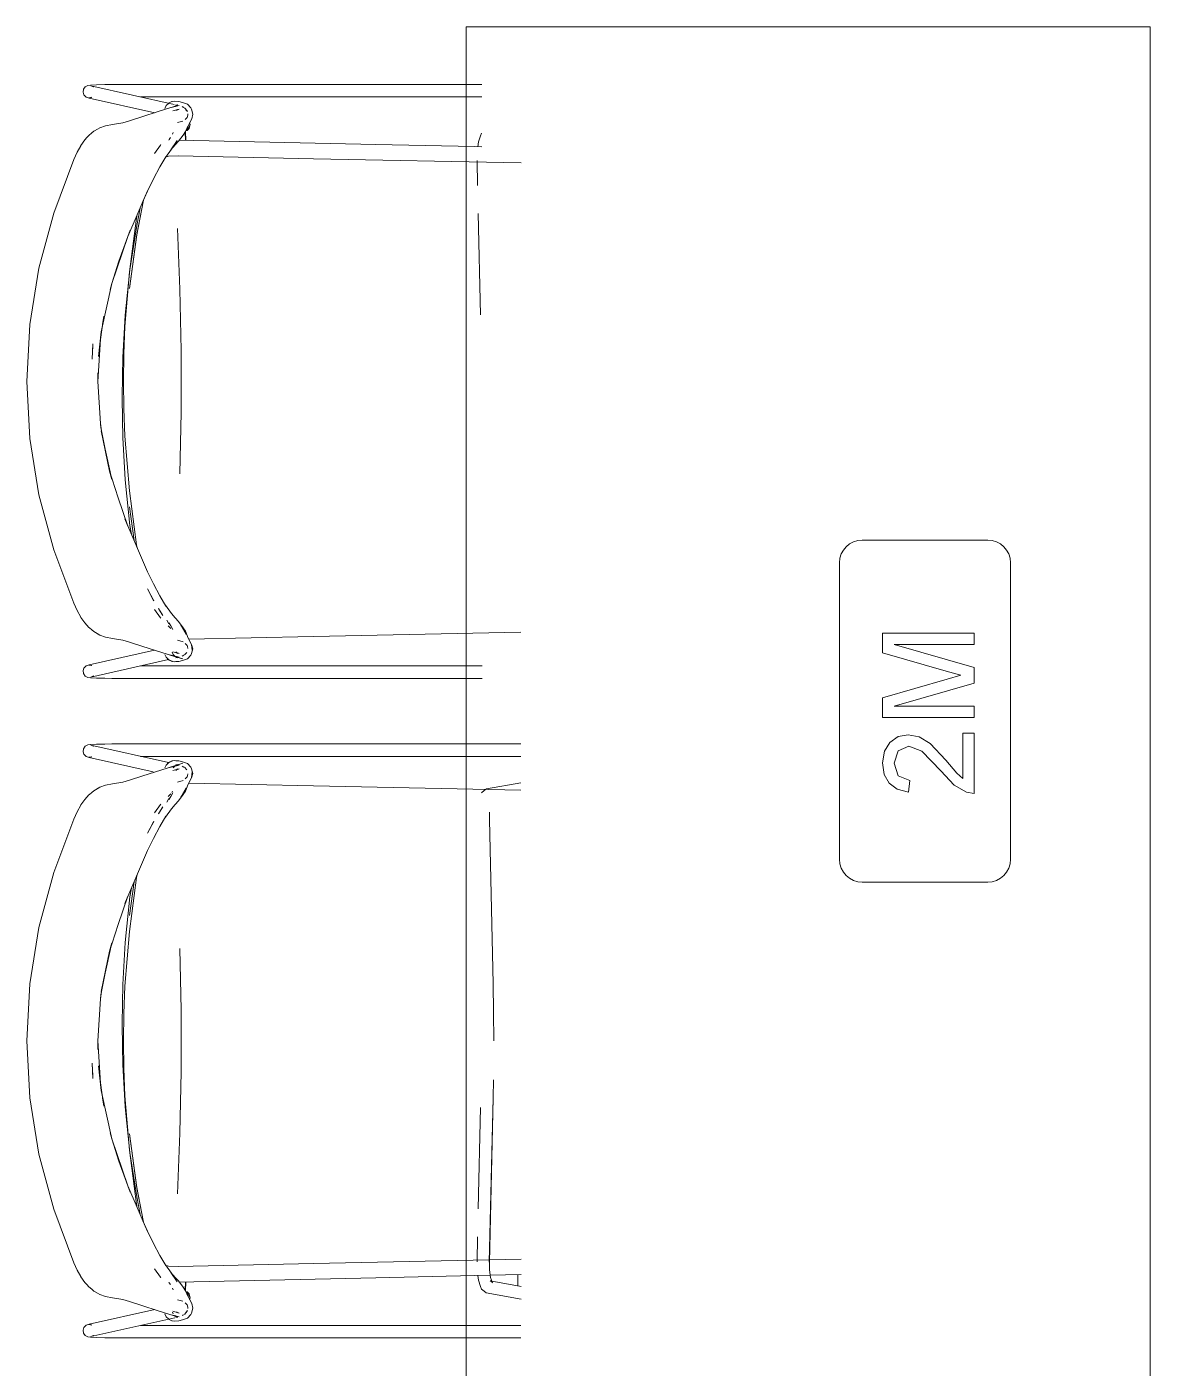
# Model space of a CAD drawing. Header units: millimetres. Extents: x 155927 to 317870, y -36033 to 97293.
# Drawn here: x 204481 to 205466, y 24031 to 25208 of the extents above; entities that cross this region are included whole.
import ezdxf

# ---------------------------------------------------------------- set-up
doc = ezdxf.new("R2010")
doc.units = ezdxf.units.MM
doc.header["$MEASUREMENT"] = 0
doc.layers.add('G-IMPT', color=8, linetype='CONTINUOUS', lineweight=9)
doc.layers.add('I-FURN', color=8, linetype='CONTINUOUS', lineweight=9)

msp = doc.modelspace()

# ---------------------------------------------------------------- linework, layer by layer
at = {"layer": 'G-IMPT'}
for p, q in [((204530.6, 25150.3), (204531, 25153)), ((204532.5, 25155.1), (204531, 25153)), ((204534.8, 25156.3), (204532.5, 25155.1)), ((204537.3, 25156.6), (204534.8, 25156.3)), ((204542.5, 25156.9), (204537.3, 25156.6)), ((204610.5, 25139.6), (204537.5, 25156)), ((204537.5, 25156), (204539.7, 25155)), ((204539.5, 25155.2), (204539.7, 25155)), ((204549.7, 25157.1), (204542.5, 25156.9)), ((204549.7, 25157.1), (204556, 25157.1)), ((204880.3, 25157.1), (204556, 25157.1)), ((204530.6, 25150.3), (204531.4, 25148.2)), ((204531.7, 25147.8), (204531.4, 25148.2)), ((204531.7, 25147.8), (204533.5, 25146)), ((204533.5, 25146), (204533.2, 25146.3)), ((204536, 25145.2), (204533.5, 25146)), ((204538.3, 25145.9), (204535.7, 25145.5)), ((204538, 25145.8), (204535.7, 25145.5)), ((204536, 25145.2), (204593.5, 25132.3)), ((204880.3, 25146.3), (204581, 25146.3)), ((204602.4, 25136.2), (204603.6, 25138.7)), ((204602.4, 25136.1), (204603.6, 25138.7)), ((204603.5, 25138.5), (204603.6, 25138.7)), ((204605.5, 25140.6), (204603.6, 25138.7)), ((204605.5, 25140.6), (204605.7, 25140.7)), ((204608.6, 25142.2), (204605.7, 25140.7)), ((204614.9, 25138.7), (204606.8, 25136.6)), ((204607.5, 25136.9), (204614.9, 25138.7)), ((204608.9, 25142.2), (204608.6, 25142.2)), ((204608.9, 25142.2), (204610.6, 25142.5)), ((204610.4, 25137.7), (204613.5, 25139.3)), ((204614.7, 25142.3), (204610.6, 25142.5)), ((204611.5, 25137.9), (204613.5, 25139.3)), ((204613.9, 25138.9), (204612, 25139.3)), ((204614.7, 25142.3), (204617.9, 25141.3)), ((204622.1, 25139.9), (204617.9, 25141.3)), ((204622.1, 25139.9), (204625.2, 25136.7)), ((204583.2, 25129.2), (204571.3, 25125.3)), ((204595.7, 25133.1), (204583.2, 25129.2)), ((204607.5, 25136.9), (204595.7, 25133.1)), ((204603.5, 25138.5), (204602.4, 25136.1)), ((204602.4, 25136.2), (204602.4, 25136.1)), ((204612.6, 25138.5), (204606.8, 25136.6)), ((204614.9, 25135.5), (204609.4, 25133.9)), ((204610.4, 25137.7), (204612.6, 25138.5)), ((204612.5, 25134.2), (204613.6, 25135.2)), ((204612.5, 25134.2), (204613.1, 25134.9)), ((204614.9, 25135.5), (204612.8, 25134.5)), ((204613.6, 25135.2), (204612.8, 25134.5)), ((204617.5, 25137.7), (204619.1, 25136.9)), ((204617.9, 25137.3), (204619.1, 25136.9)), ((204621.9, 25133.9), (204619.7, 25136.6)), ((204621.8, 25128.3), (204620.2, 25126.5)), ((204620.9, 25135), (204622.1, 25133.3)), ((204620.9, 25135), (204621.3, 25134.4)), ((204622.1, 25133.3), (204621.3, 25134.4)), ((204626, 25127.1), (204621.6, 25118.6)), ((204621.8, 25128.3), (204622.1, 25128.9)), ((204622.1, 25128.9), (204622.5, 25130.8)), ((204622.6, 25131.4), (204622.5, 25130.8)), ((204625.2, 25136.7), (204625.7, 25135.4)), ((204625.7, 25135.4), (204626.9, 25131.1)), ((204626, 25127.1), (204626.9, 25131.1)), ((204540.2, 25116.1), (204538.2, 25114.6)), ((204540.2, 25116.1), (204540.6, 25116.4)), ((204540.6, 25116.4), (204543.2, 25117.9)), ((204545.4, 25119.1), (204543.2, 25117.9)), ((204545.4, 25119.1), (204550.4, 25120.9)), ((204556.4, 25122), (204550.4, 25120.9)), ((204556.4, 25122), (204565.6, 25123.6)), ((204565.6, 25123.6), (204571.3, 25125.3)), ((204618.2, 25125), (204613.5, 25123.7)), ((204620.4, 25115.8), (204618.5, 25112.7)), ((204620.2, 25115.4), (204620.5, 25108.1)), ((204620.2, 25115.4), (204620.6, 25108.1)), ((204620.4, 25115.8), (204622.6, 25120.6)), ((204620.9, 25108.1), (204620.6, 25116.2)), ((204622.6, 25120.6), (204621.6, 25118.6)), ((204528.8, 25103.6), (204528.6, 25103.3)), ((204528.8, 25103.6), (204532.2, 25108.5)), ((204532.2, 25108.5), (204533.9, 25110.5)), ((204535.8, 25112.4), (204533.9, 25110.5)), ((204538.2, 25114.6), (204535.8, 25112.4)), ((204598.5, 25103.9), (204593.3, 25096.6)), ((204598.9, 25104.4), (204598.5, 25103.9)), ((204605.9, 25108.3), (204606.3, 25108.9)), ((204607.3, 25110.5), (204606.3, 25108.9)), ((204613.3, 25108.1), (204607.7, 25099.9)), ((204611.3, 25104.1), (204607.7, 25099.9)), ((204613.3, 25108.1), (204608.2, 25100.3)), ((204609, 25113.7), (204609.6, 25115.1)), ((204611.3, 25104.1), (204614.2, 25107.3)), ((204618.5, 25112.7), (204614.2, 25107.3)), ((204614.5, 25108.3), (204787.5, 25104.5)), ((204874, 25102.6), (204787.5, 25104.5)), ((204876.9, 25102.5), (204877.4, 25106.7)), ((204877.4, 25106.7), (204879.3, 25112.2)), ((204879.3, 25112.2), (204880.2, 25114.4)), ((204522.6, 25091.3), (204525.5, 25097.7)), ((204525.5, 25097.7), (204528.6, 25103.3)), ((204597.9, 25084.8), (204603.3, 25093.7)), ((204602.7, 25093.5), (204605.6, 25094.2)), ((204608.2, 25100.3), (204602.8, 25093)), ((204602.8, 25093), (204603.3, 25093.7)), ((204605.6, 25094.2), (204614, 25094.6)), ((204614, 25094.6), (204732.8, 25091.9)), ((204914.9, 25088.3), (204732.8, 25091.9)), ((204880.3, 25102.5), (204874, 25102.6)), ((204505, 25044.4), (204522.6, 25091.3)), ((204592.5, 25074.3), (204597.9, 25084.8)), ((204876.2, 25090.6), (204876.7, 25068.5)), ((204592.5, 25074.3), (204587.2, 25063.7)), ((204569.9, 25023.8), (204587.1, 25063.8)), ((204583.1, 25054.4), (204587.1, 25063.8)), ((204583.1, 25054.4), (204587.2, 25063.7)), ((204577.7, 25033.6), (204580.7, 25048.7)), ((204577.9, 25025.4), (204583.6, 25055.7)), ((204583.6, 25055.7), (204577.9, 25025.5)), ((204492, 24996), (204505, 25044.4)), ((204571.3, 24992.7), (204577.6, 25040)), ((204577.7, 25033.6), (204571.8, 24994.5)), ((204577.6, 25040), (204578.2, 25043.1)), ((204877.2, 25044.1), (204879.3, 24955.2)), ((204569.9, 25023.8), (204555.8, 24982.6)), ((204569.9, 25023.8), (204561.9, 25002.3)), ((204570, 25023.8), (204561.9, 25002.3)), ((204572.1, 25029.5), (204569.9, 25023.8)), ((204572.1, 25029.5), (204570, 25023.8)), ((204571.4, 24978.3), (204577.9, 25025.5)), ((204577.9, 25025.4), (204571.4, 24978.3)), ((204613.5, 25030.9), (204615.6, 24977.7)), ((204555.8, 24982.6), (204561.9, 25002.3)), ((204561.9, 25002.3), (204556, 24982.6)), ((204492, 24996), (204483.9, 24946.6)), ((204567.4, 24944.8), (204571.3, 24992.7)), ((204571.8, 24994.5), (204567.7, 24954.7)), ((204546.5, 24940.1), (204555.8, 24982.6)), ((204555.8, 24982.6), (204554.4, 24977.4)), ((204554.4, 24977.4), (204556, 24982.6)), ((204616.6, 24923.7), (204615.6, 24977.7)), ((204549, 24953.9), (204546.9, 24939.8)), ((204549, 24953.9), (204547.7, 24946.7)), ((204567.7, 24954.7), (204565.6, 24917.6)), ((204481.3, 24896.7), (204483.9, 24946.6)), ((204546.5, 24940.1), (204544.2, 24918.5)), ((204546.5, 24940.1), (204545.3, 24928.8)), ((204546.9, 24939.8), (204545.3, 24928.8)), ((204567.4, 24944.8), (204566.5, 24920.8)), ((204539.3, 24929.8), (204538.6, 24916.2)), ((204538.8, 24920.2), (204539.3, 24929.8)), ((204543.5, 24896.7), (204545.8, 24933.7)), ((204544.2, 24918.5), (204545.3, 24928.8)), ((204545.8, 24933.7), (204545.3, 24928.8)), ((204565.6, 24917.6), (204565.3, 24901.3)), ((204566.5, 24920.8), (204566.1, 24896.7)), ((204616.6, 24923.7), (204616.6, 24869.7)), ((204543.5, 24896.7), (204543.7, 24904.2)), ((204543.6, 24896.7), (204543.7, 24904.2)), ((204481.3, 24896.7), (204483.9, 24846.8)), ((204546, 24859.8), (204543.6, 24896.7)), ((204565.3, 24901.3), (204564.9, 24882.5)), ((204566.1, 24896.7), (204566.5, 24872.6)), ((204565.3, 24863.6), (204564.9, 24882.5)), ((204567.4, 24848.6), (204566.5, 24872.6)), ((204615.6, 24815.8), (204616.6, 24869.7)), ((204545.8, 24859.8), (204546.9, 24853.4)), ((204545.8, 24859.8), (204546.2, 24856.3)), ((204546, 24859.8), (204546.3, 24855.6)), ((204565.3, 24863.6), (204565.6, 24847.4)), ((204492, 24797.4), (204483.9, 24846.8)), ((204555.8, 24810.8), (204546.5, 24853.3)), ((204553.9, 24817.9), (204546.5, 24853.3)), ((204546.9, 24853.4), (204553.9, 24817.9)), ((204567.7, 24810.3), (204565.6, 24847.4)), ((204571.3, 24800.8), (204567.4, 24848.6)), ((204555.8, 24810.8), (204553.9, 24817.9)), ((204553.9, 24817.9), (204556.2, 24810.9)), ((204561.4, 24794.7), (204556.2, 24810.9)), ((204567.7, 24810.3), (204571.8, 24770.5)), ((204571.3, 24800.8), (204577.6, 24753.5)), ((204505, 24749), (204492, 24797.4)), ((204561.4, 24794.7), (204569.9, 24769.7)), ((204575.5, 24757.1), (204571.4, 24786.7)), ((204575.5, 24757.1), (204571.4, 24786.7)), ((204569.9, 24769.7), (204567.3, 24776.1)), ((204587.2, 24729.7), (204567.3, 24776.1)), ((204573, 24762.9), (204571.8, 24770.5)), ((204577.6, 24753.5), (204578.1, 24750.9)), ((204505, 24749), (204522.5, 24702.2)), ((204587.2, 24729.7), (204592.5, 24719.1)), ((204592.5, 24719.1), (204597.9, 24708.7)), ((204592.7, 24704.3), (204587.2, 24714.7)), ((204587.2, 24714.7), (204592.2, 24705.2)), ((204592.7, 24704.3), (204592.2, 24705.2)), ((204603.3, 24699.7), (204597.9, 24708.7)), ((204522.5, 24702.2), (204525.5, 24695.8)), ((204528.6, 24690.1), (204525.5, 24695.8)), ((204593.3, 24696.8), (204598.5, 24689.5)), ((204600.7, 24691.5), (204596.8, 24697.5)), ((204596.8, 24697.5), (204598, 24695.5)), ((204600.7, 24691.5), (204598, 24695.5)), ((204608.2, 24693.1), (204602.8, 24700.4)), ((204603.3, 24699.7), (204602.8, 24700.4)), ((204608.2, 24693.1), (204611.3, 24689.4)), ((204528.6, 24690.1), (204528.8, 24689.8)), ((204532.2, 24685), (204528.8, 24689.8)), ((204532.2, 24685), (204533.9, 24682.9)), ((204535.8, 24681), (204533.9, 24682.9)), ((204535.8, 24681), (204536.3, 24680.6)), ((204538.2, 24678.8), (204536.3, 24680.6)), ((204598.9, 24689), (204598.5, 24689.5)), ((204604.3, 24686.7), (204604, 24687.3)), ((204606, 24684.2), (204604, 24687.3)), ((204604.3, 24686.7), (204606, 24684.2)), ((204607.5, 24680), (204605.4, 24682.5)), ((204607.6, 24682.4), (204605.9, 24685.1)), ((204606.3, 24684.6), (204605.9, 24685.1)), ((204607.6, 24682.4), (204606.3, 24684.6)), ((204607.6, 24682.4), (204607.3, 24683)), ((204609.3, 24679.2), (204607.3, 24683)), ((204607.6, 24682.4), (204609.3, 24679.2)), ((204614.2, 24686.2), (204611.3, 24689.4)), ((204618.5, 24680.7), (204614.2, 24686.2)), ((204618.7, 24679.5), (204616.4, 24683.1)), ((204616.4, 24683.1), (204621.2, 24674.8)), ((204620.4, 24677.6), (204618.5, 24680.7)), ((204540.2, 24677.3), (204538.2, 24678.8)), ((204544.4, 24674.9), (204540.2, 24677.3)), ((204540.2, 24677.3), (204540.6, 24677.1)), ((204540.2, 24677.3), (204545.4, 24674.3)), ((204540.6, 24677.1), (204543.2, 24675.5)), ((204543.2, 24675.5), (204545.4, 24674.3)), ((204544.4, 24674.9), (204545.4, 24674.3)), ((204550.4, 24672.5), (204545.4, 24674.3)), ((204556.4, 24671.4), (204550.4, 24672.5)), ((204565.6, 24669.8), (204556.4, 24671.4)), ((204565.6, 24669.8), (204571.3, 24668.1)), ((204571.3, 24668.1), (204583.2, 24664.3)), ((204618.3, 24668.4), (204613.5, 24669.7)), ((204618.7, 24679.5), (204621.2, 24674.8)), ((204620.4, 24677.6), (204622.9, 24671.5)), ((204625.9, 24665.5), (204622.9, 24671.5)), ((204623.4, 24670.6), (204732.8, 24673)), ((204732.8, 24673), (204914.6, 24676.7)), ((204593.3, 24661.1), (204536, 24648.2)), ((204583.2, 24664.3), (204604.4, 24657.5)), ((204602.4, 24657.2), (204602.4, 24657.3)), ((204602.4, 24657.2), (204603.5, 24655)), ((204612.6, 24654.9), (204604.4, 24657.5)), ((204614.9, 24654.8), (204606.8, 24656.9)), ((204606.8, 24656.9), (204608.1, 24656.5)), ((204614.9, 24654.8), (204608.1, 24656.5)), ((204608.8, 24659.2), (204609.8, 24657.3)), ((204614.8, 24658), (204609.4, 24659.5)), ((204611.5, 24655.5), (204609.8, 24657.3)), ((204613.6, 24658.2), (204612.1, 24659.6)), ((204612.1, 24659.6), (204613, 24658.6)), ((204613.6, 24658.2), (204612.4, 24659.2)), ((204614.8, 24658), (204612.4, 24659.2)), ((204619.1, 24656.6), (204617.5, 24655.8)), ((204617.9, 24656.1), (204619.1, 24656.6)), ((204621.7, 24659.1), (204619.7, 24656.8)), ((204621.8, 24665.2), (204620.3, 24666.8)), ((204621.8, 24665.2), (204622.3, 24664.2)), ((204625.2, 24656.7), (204622.1, 24653.5)), ((204622.5, 24662.6), (204622.3, 24664.2)), ((204625.7, 24658.1), (204625.2, 24656.7)), ((204626.9, 24662.3), (204625.6, 24666)), ((204626.4, 24660.9), (204625.6, 24666)), ((204626.9, 24662.3), (204625.7, 24658.1)), ((204626.4, 24660.9), (204625.9, 24665.5)), ((204531.4, 24645.3), (204530.6, 24643.1)), ((204531.4, 24645.3), (204533.2, 24647.1)), ((204533.5, 24647.4), (204533.2, 24647.1)), ((204536, 24648.2), (204533.5, 24647.4)), ((204538.3, 24647.5), (204535.7, 24648)), ((204538, 24647.7), (204535.7, 24648)), ((204537.6, 24637.4), (204605.7, 24652.8)), ((204581, 24647.2), (204880.6, 24647.2)), ((204603.5, 24655), (204603.6, 24654.8)), ((204605.7, 24652.7), (204603.6, 24654.8)), ((204603.9, 24654.5), (204605.5, 24652.9)), ((204603.9, 24654.5), (204605.7, 24652.7)), ((204608.9, 24651.2), (204605.5, 24652.9)), ((204605.5, 24652.9), (204608.6, 24651.3)), ((204605.5, 24652.9), (204605.7, 24652.7)), ((204608.9, 24651.2), (204605.7, 24652.7)), ((204608.9, 24651.2), (204608.6, 24651.3)), ((204608.9, 24651.2), (204610.6, 24650.9)), ((204613.5, 24654.2), (204610.4, 24655.7)), ((204618.2, 24653.3), (204610.4, 24655.7)), ((204611.9, 24651), (204610.6, 24650.9)), ((204613.5, 24654.2), (204611.5, 24655.5)), ((204614.7, 24651.1), (204611.9, 24651)), ((204612, 24654.2), (204613.9, 24654.6)), ((204618.2, 24653.3), (204612.6, 24654.9)), ((204617.9, 24652.1), (204614.7, 24651.1)), ((204617.9, 24652.1), (204622.1, 24653.5)), ((204531, 24640.5), (204530.6, 24643.1)), ((204532.5, 24638.3), (204531, 24640.5)), ((204534.8, 24637.1), (204532.5, 24638.3)), ((204534.8, 24637.1), (204537.3, 24636.8)), ((204537.3, 24636.8), (204542.5, 24636.5)), ((204537.6, 24637.4), (204539.7, 24638.4)), ((204539.7, 24638.4), (204539.5, 24638.2)), ((204542.5, 24636.5), (204549.7, 24636.4)), ((204556, 24636.3), (204549.7, 24636.4)), ((204880.6, 24636.3), (204556, 24636.3)), ((204531, 24574.6), (204530.6, 24572)), ((204532.5, 24576.8), (204531, 24574.6)), ((204534.8, 24578), (204532.5, 24576.8)), ((204534.8, 24578), (204537.3, 24578.3)), ((204537.3, 24578.3), (204542.5, 24578.6)), ((204537.6, 24577.7), (204605.7, 24562.4)), ((204537.6, 24577.7), (204539.7, 24576.7)), ((204539.7, 24576.7), (204539.5, 24576.9)), ((204542.5, 24578.6), (204549.7, 24578.7)), ((204556, 24578.8), (204549.7, 24578.7)), ((204914.6, 24578.8), (204556, 24578.8)), ((204531.4, 24569.8), (204530.6, 24572)), ((204531.4, 24569.8), (204533.2, 24568)), ((204533.5, 24567.7), (204533.2, 24568)), ((204536, 24566.9), (204533.5, 24567.7)), ((204538.3, 24567.6), (204535.7, 24567.1)), ((204538, 24567.5), (204535.7, 24567.1)), ((204592.2, 24554.2), (204536, 24566.9)), ((204581, 24567.9), (204914.6, 24567.9)), ((204605.7, 24562.4), (204603.6, 24560.3)), ((204603.9, 24560.6), (204605.7, 24562.4)), ((204603.9, 24560.6), (204605.5, 24562.2)), ((204608.9, 24563.9), (204605.5, 24562.2)), ((204605.5, 24562.2), (204608.6, 24563.8)), ((204605.5, 24562.2), (204605.7, 24562.4)), ((204608.9, 24563.9), (204605.7, 24562.4)), ((204608.9, 24563.9), (204608.6, 24563.8)), ((204608.9, 24563.9), (204610.6, 24564.2)), ((204611.9, 24564.1), (204610.6, 24564.2)), ((204614.7, 24564), (204611.9, 24564.1)), ((204617.9, 24563), (204614.7, 24564)), ((204617.9, 24563), (204622.1, 24561.6)), ((204571.3, 24547), (204583.2, 24550.8)), ((204583.2, 24550.8), (204604.4, 24557.6)), ((204602.4, 24557.9), (204603.5, 24560.1)), ((204602.4, 24557.9), (204602.4, 24557.8)), ((204603.5, 24560.1), (204603.6, 24560.3)), ((204612.6, 24560.2), (204604.4, 24557.6)), ((204614.9, 24560.3), (204606.8, 24558.2)), ((204606.8, 24558.2), (204608.1, 24558.6)), ((204614.9, 24560.3), (204608.1, 24558.6)), ((204614.8, 24557.1), (204609.4, 24555.6)), ((204611.5, 24559.6), (204609.8, 24557.8)), ((204618.2, 24561.8), (204610.4, 24559.4)), ((204613.5, 24560.9), (204610.4, 24559.4)), ((204613.5, 24560.9), (204611.5, 24559.6)), ((204612, 24560.9), (204613.9, 24560.5)), ((204613.6, 24556.9), (204612.1, 24555.5)), ((204612.1, 24555.5), (204613, 24556.5)), ((204614.8, 24557.1), (204612.4, 24555.9)), ((204613.6, 24556.9), (204612.4, 24555.9)), ((204618.2, 24561.8), (204612.6, 24560.2)), ((204619.1, 24558.5), (204617.5, 24559.3)), ((204617.9, 24559), (204619.1, 24558.5)), ((204621.7, 24556), (204619.7, 24558.3)), ((204621.8, 24550), (204622.3, 24550.9)), ((204625.2, 24558.4), (204622.1, 24561.6)), ((204622.5, 24552.5), (204622.3, 24550.9)), ((204625.7, 24557), (204625.2, 24558.4)), ((204626.4, 24554.2), (204625.6, 24549.1)), ((204626.9, 24552.8), (204625.6, 24549.1)), ((204626.9, 24552.8), (204625.7, 24557)), ((204626.4, 24554.2), (204625.9, 24549.6)), ((204540.2, 24537.8), (204545.4, 24540.8)), ((204544.4, 24540.2), (204540.2, 24537.8)), ((204540.6, 24538), (204543.2, 24539.6)), ((204543.2, 24539.6), (204545.4, 24540.8)), ((204544.4, 24540.2), (204545.4, 24540.8)), ((204550.4, 24542.6), (204545.4, 24540.8)), ((204556.4, 24543.7), (204550.4, 24542.6)), ((204565.6, 24545.3), (204556.4, 24543.7)), ((204565.6, 24545.3), (204571.3, 24547)), ((204618.3, 24546.7), (204613.5, 24545.4)), ((204616.4, 24532), (204621.2, 24540.3)), ((204618.7, 24535.6), (204621.2, 24540.3)), ((204621.8, 24550), (204620.3, 24548.3)), ((204620.4, 24537.5), (204622.9, 24543.6)), ((204625.9, 24549.6), (204622.9, 24543.6)), ((204623.4, 24544.5), (204732.8, 24542.1)), ((204732.8, 24542.1), (204914.6, 24538.4)), ((204882.3, 24538), (204884.4, 24539.4)), ((204914.6, 24544.7), (204884.4, 24539.4)), ((204532.2, 24530.1), (204528.8, 24525.3)), ((204532.2, 24530.1), (204533.9, 24532.2)), ((204535.8, 24534.1), (204533.9, 24532.2)), ((204535.8, 24534.1), (204536.3, 24534.5)), ((204538.2, 24536.3), (204536.3, 24534.5)), ((204540.2, 24537.8), (204538.2, 24536.3)), ((204540.2, 24537.8), (204540.6, 24538)), ((204606, 24530.9), (204604, 24527.8)), ((204604.3, 24528.4), (204604, 24527.8)), ((204604.3, 24528.4), (204606, 24530.9)), ((204607.5, 24535.1), (204605.4, 24532.6)), ((204607.6, 24532.7), (204605.9, 24530)), ((204606.3, 24530.5), (204605.9, 24530)), ((204607.6, 24532.7), (204606.3, 24530.5)), ((204609.3, 24535.9), (204607.3, 24532.1)), ((204607.6, 24532.7), (204607.3, 24532.1)), ((204607.6, 24532.7), (204609.3, 24535.9)), ((204608.4, 24536.3), (204609.1, 24537.5)), ((204614.2, 24528.9), (204611.3, 24525.7)), ((204618.5, 24534.4), (204614.2, 24528.9)), ((204618.7, 24535.6), (204616.4, 24532)), ((204620.4, 24537.5), (204618.5, 24534.4)), ((204880.2, 24536), (204882.3, 24538)), ((204522.5, 24512.9), (204525.5, 24519.3)), ((204528.6, 24525), (204525.5, 24519.3)), ((204528.6, 24525), (204528.8, 24525.3)), ((204593.3, 24518.3), (204598.5, 24525.6)), ((204600.7, 24523.6), (204596.8, 24517.6)), ((204596.8, 24517.6), (204598, 24519.6)), ((204603.3, 24515.4), (204597.9, 24506.4)), ((204600.7, 24523.6), (204598, 24519.6)), ((204598.9, 24526.1), (204598.5, 24525.6)), ((204608.2, 24522), (204602.8, 24514.7)), ((204603.3, 24515.4), (204602.8, 24514.7)), ((204608.2, 24522), (204611.3, 24525.7)), ((204887.1, 24512.6), (204887.2, 24519)), ((204505, 24466.1), (204522.5, 24512.9)), ((204592.7, 24510.8), (204587.2, 24500.4)), ((204587.2, 24500.4), (204592.2, 24509.9)), ((204592.7, 24510.8), (204592.2, 24509.9)), ((204592.5, 24496), (204597.9, 24506.4)), ((204887.1, 24512.6), (204890.3, 24368.4)), ((204587.2, 24485.4), (204592.5, 24496)), ((204587.2, 24485.4), (204567.3, 24439)), ((204505, 24466.1), (204492, 24417.7)), ((204571.3, 24414.3), (204577.6, 24461.6)), ((204575.5, 24458), (204571.4, 24428.4)), ((204575.5, 24458), (204571.4, 24428.4)), ((204577.6, 24461.6), (204578.1, 24464.2)), ((204561.4, 24420.4), (204569.9, 24445.4)), ((204569.9, 24445.4), (204567.3, 24439)), ((204573, 24452.2), (204571.8, 24444.6)), ((204567.7, 24404.8), (204571.8, 24444.6)), ((204492, 24417.7), (204483.9, 24368.3)), ((204561.4, 24420.4), (204556.2, 24404.2)), ((204571.3, 24414.3), (204567.4, 24366.5)), ((204555.8, 24404.3), (204546.5, 24361.8)), ((204555.8, 24404.3), (204553.9, 24397.2)), ((204553.9, 24397.2), (204556.2, 24404.2)), ((204567.7, 24404.8), (204565.6, 24367.7)), ((204615.6, 24399.3), (204616.6, 24345.4)), ((204553.9, 24397.2), (204546.5, 24361.8)), ((204546.9, 24361.7), (204553.9, 24397.2)), ((204481.3, 24318.4), (204483.9, 24368.3)), ((204565.3, 24351.5), (204565.6, 24367.7)), ((204567.4, 24366.5), (204566.5, 24342.5)), ((204890.3, 24368.4), (204890.7, 24343.5)), ((204546, 24355.3), (204543.6, 24318.4)), ((204545.8, 24355.3), (204546.9, 24361.7)), ((204545.8, 24355.3), (204546.2, 24358.8)), ((204546, 24355.3), (204546.4, 24360.7)), ((204565.3, 24351.5), (204564.9, 24332.6)), ((204566.1, 24318.4), (204566.5, 24342.5)), ((204616.6, 24291.4), (204616.6, 24345.4)), ((204890.7, 24343.5), (204890.9, 24318.4)), ((204565.3, 24313.8), (204564.9, 24332.6)), ((204481.3, 24318.4), (204483.9, 24268.5)), ((204543.5, 24318.4), (204545.8, 24281.4)), ((204543.5, 24318.4), (204543.7, 24310.9)), ((204543.6, 24318.4), (204543.7, 24310.9)), ((204566.5, 24294.3), (204566.1, 24318.4)), ((204565.6, 24297.5), (204565.3, 24313.8)), ((204539.3, 24285.3), (204538.6, 24298.9)), ((204538.8, 24295.5), (204539.3, 24285.3)), ((204546.5, 24275), (204544.2, 24296.6)), ((204544.2, 24296.6), (204545.3, 24286.3)), ((204567.7, 24260.4), (204565.6, 24297.5)), ((204567.4, 24270.3), (204566.5, 24294.3)), ((204545.8, 24281.4), (204545.3, 24286.3)), ((204546.5, 24275), (204545.3, 24286.3)), ((204546.9, 24275.3), (204545.3, 24286.3)), ((204616.6, 24291.4), (204615.6, 24237.4)), ((204890.4, 24268.4), (204890.6, 24284.2)), ((204492, 24219.1), (204483.9, 24268.5)), ((204546.5, 24275), (204555.8, 24232.5)), ((204549, 24261.2), (204546.9, 24275.3)), ((204549, 24261.2), (204547.7, 24268.4)), ((204567.4, 24270.3), (204571.3, 24222.4)), ((204886.9, 24124.4), (204890.3, 24268.3)), ((204887.1, 24124.1), (204890.3, 24268.3)), ((204571.8, 24220.6), (204567.7, 24260.4)), ((204877.2, 24171), (204879.3, 24259.9)), ((204555.8, 24232.5), (204554.4, 24237.7)), ((204554.4, 24237.7), (204556, 24232.5)), ((204577.9, 24189.7), (204571.4, 24236.8)), ((204571.4, 24236.8), (204577.9, 24189.6)), ((204613.5, 24184.2), (204615.6, 24237.4)), ((204569.9, 24191.3), (204555.8, 24232.5)), ((204555.8, 24232.5), (204561.9, 24212.8)), ((204561.9, 24212.8), (204556, 24232.5)), ((204571.3, 24222.4), (204577.6, 24175.1)), ((204492, 24219.1), (204505, 24170.7)), ((204569.9, 24191.3), (204561.9, 24212.8)), ((204570, 24191.3), (204561.9, 24212.8)), ((204577.7, 24181.5), (204571.8, 24220.6)), ((204572.1, 24185.6), (204569.9, 24191.3)), ((204569.9, 24191.3), (204587.1, 24151.3)), ((204572.1, 24185.6), (204570, 24191.3)), ((204577.9, 24189.7), (204583.6, 24159.4)), ((204583.6, 24159.4), (204577.9, 24189.6)), ((204577.6, 24175.1), (204578.2, 24172)), ((204577.7, 24181.5), (204580.7, 24166.4)), ((204505, 24170.7), (204522.6, 24123.8)), ((204583.1, 24160.7), (204587.1, 24151.3)), ((204583.1, 24160.7), (204587.2, 24151.4)), ((204592.5, 24140.8), (204587.2, 24151.4)), ((204592.5, 24140.8), (204597.9, 24130.3)), ((204876.2, 24124.5), (204876.7, 24146.6)), ((204597.9, 24130.3), (204603.3, 24121.4)), ((204522.6, 24123.8), (204525.5, 24117.4)), ((204525.5, 24117.4), (204528.6, 24111.8)), ((204598.5, 24111.2), (204593.3, 24118.5)), ((204602.7, 24121.6), (204605.6, 24120.9)), ((204608.2, 24114.8), (204602.8, 24122.1)), ((204602.8, 24122.1), (204603.3, 24121.4)), ((204605.6, 24120.9), (204614, 24120.5)), ((204613.3, 24107), (204607.7, 24115.2)), ((204611.3, 24111), (204607.7, 24115.2)), ((204614, 24120.5), (204732.8, 24123.2)), ((204914.9, 24126.8), (204732.8, 24123.2)), ((204887.1, 24124.1), (204887.2, 24117.7)), ((204887.2, 24117.7), (204888.1, 24110.8)), ((204528.8, 24111.5), (204528.6, 24111.8)), ((204528.8, 24111.5), (204532.2, 24106.6)), ((204532.2, 24106.6), (204533.9, 24104.6)), ((204535.8, 24102.7), (204533.9, 24104.6)), ((204598.9, 24110.7), (204598.5, 24111.2)), ((204605.9, 24106.8), (204606.3, 24106.2)), ((204607.3, 24104.6), (204606.3, 24106.2)), ((204613.3, 24107), (204608.2, 24114.8)), ((204611.3, 24111), (204614.2, 24107.8)), ((204618.5, 24102.4), (204614.2, 24107.8)), ((204614.5, 24106.8), (204787.5, 24110.6)), ((204620.2, 24099.7), (204620.6, 24107)), ((204620.2, 24099.7), (204620.5, 24105.9)), ((204620.9, 24107), (204620.6, 24098.9)), ((204874, 24112.5), (204787.5, 24110.6)), ((204914.9, 24113.4), (204874, 24112.5)), ((204876.9, 24112.6), (204877.4, 24108.4)), ((204877.4, 24108.4), (204879.3, 24102.9)), ((204887.6, 24107.8), (204889.5, 24106.9)), ((204887.6, 24107.8), (204914.9, 24103)), ((204888.1, 24110.8), (204889.6, 24106.2)), ((204889.5, 24106.9), (204888.2, 24108.1)), ((204889.6, 24106.2), (204888.2, 24108.1)), ((204912, 24103.5), (204912, 24113.6)), ((204538.2, 24100.5), (204535.8, 24102.7)), ((204540.2, 24099), (204538.2, 24100.5)), ((204540.2, 24099), (204540.6, 24098.7)), ((204540.6, 24098.7), (204543.2, 24097.2)), ((204545.4, 24096), (204543.2, 24097.2)), ((204545.4, 24096), (204550.4, 24094.2)), ((204556.4, 24093.1), (204550.4, 24094.2)), ((204556.4, 24093.1), (204565.6, 24091.5)), ((204609, 24101.4), (204609.6, 24100)), ((204620.4, 24099.3), (204618.5, 24102.4)), ((204620.4, 24099.3), (204622.6, 24094.5)), ((204626, 24088), (204621.6, 24096.5)), ((204622.6, 24094.5), (204621.6, 24096.5)), ((204879.3, 24102.9), (204880.2, 24100.7)), ((204882.3, 24098.8), (204880.2, 24100.7)), ((204884.3, 24097.3), (204882.3, 24098.8)), ((204884.3, 24097.3), (204914.9, 24092)), ((204536, 24069.9), (204593.5, 24082.8)), ((204565.6, 24091.5), (204571.3, 24089.8)), ((204583.2, 24085.9), (204571.3, 24089.8)), ((204595.7, 24082), (204583.2, 24085.9)), ((204607.5, 24078.2), (204595.7, 24082)), ((204609, 24080.4), (204609.8, 24079)), ((204614.9, 24079.6), (204609.4, 24081.2)), ((204612.5, 24080.9), (204613.6, 24079.9)), ((204612.5, 24080.9), (204613.1, 24080.2)), ((204614.9, 24079.6), (204612.8, 24080.6)), ((204613.6, 24079.9), (204612.8, 24080.6)), ((204618.2, 24090.1), (204613.5, 24091.4)), ((204621.9, 24081.2), (204619.7, 24078.5)), ((204621.8, 24086.8), (204620.2, 24088.6)), ((204620.9, 24080.1), (204622.1, 24081.8)), ((204620.9, 24080.1), (204621.3, 24080.7)), ((204622.1, 24081.8), (204621.3, 24080.7)), ((204621.8, 24086.8), (204622.1, 24086.2)), ((204622.1, 24086.2), (204622.5, 24084.3)), ((204622.6, 24083.7), (204622.5, 24084.3)), ((204625.7, 24079.7), (204626.9, 24084)), ((204626, 24088), (204626.9, 24084)), ((204531.7, 24067.3), (204533.5, 24069.1)), ((204533.5, 24069.1), (204533.2, 24068.8)), ((204536, 24069.9), (204533.5, 24069.1)), ((204538.3, 24069.2), (204535.7, 24069.6)), ((204538, 24069.3), (204535.7, 24069.6)), ((204611, 24075.6), (204537.5, 24059.1)), ((204914.6, 24068.9), (204581, 24068.9)), ((204602.4, 24078.9), (204602.4, 24079)), ((204603.5, 24076.6), (204602.4, 24079)), ((204602.4, 24079), (204603.6, 24076.4)), ((204602.4, 24078.9), (204603.6, 24076.4)), ((204603.5, 24076.6), (204603.6, 24076.4)), ((204605.5, 24074.5), (204603.6, 24076.4)), ((204605.5, 24074.5), (204605.7, 24074.4)), ((204608.6, 24072.9), (204605.7, 24074.4)), ((204612.6, 24076.6), (204606.8, 24078.5)), ((204614.9, 24076.4), (204606.8, 24078.5)), ((204607.5, 24078.2), (204614.9, 24076.4)), ((204608.9, 24072.9), (204608.6, 24072.9)), ((204608.9, 24072.9), (204610.6, 24072.6)), ((204610.4, 24077.4), (204612.6, 24076.6)), ((204610.4, 24077.4), (204613.5, 24075.8)), ((204614.7, 24072.8), (204610.6, 24072.6)), ((204611.5, 24077.2), (204611, 24077.6)), ((204611.5, 24077.2), (204613.5, 24075.8)), ((204613.9, 24076.3), (204612, 24075.8)), ((204614.7, 24072.8), (204617.9, 24073.8)), ((204617.5, 24077.4), (204619.1, 24078.2)), ((204617.9, 24077.8), (204619.1, 24078.2)), ((204622.1, 24075.2), (204617.9, 24073.8)), ((204622.1, 24075.2), (204625.2, 24078.4)), ((204625.2, 24078.4), (204625.7, 24079.7)), ((204530.6, 24064.8), (204531.4, 24066.9)), ((204530.6, 24064.8), (204531, 24062.1)), ((204532.5, 24060), (204531, 24062.1)), ((204531.7, 24067.3), (204531.4, 24066.9)), ((204534.8, 24058.8), (204532.5, 24060)), ((204537.3, 24058.5), (204534.8, 24058.8)), ((204542.5, 24058.2), (204537.3, 24058.5)), ((204537.5, 24059.1), (204539.7, 24060.1)), ((204539.5, 24059.9), (204539.7, 24060.1)), ((204549.7, 24058), (204542.5, 24058.2)), ((204549.7, 24058), (204556, 24058)), ((204914.6, 24058), (204556, 24058))]:
    msp.add_line(p, q, dxfattribs=at)
at = {"layer": 'I-FURN'}
for p, q in [((205466.5, 25207.7), (204866.5, 25207.7)), ((204866.5, 25207.7), (204866.5, 24007.6)), ((205466.5, 24007.6), (205466.5, 25207.7)), ((204621.9, 25116.9), (204620.7, 25116.7)), ((204621.9, 25116.9), (204621.6, 25118.4)), ((204621.9, 25116.9), (204621.7, 25118.6)), ((204621.9, 25116.9), (204624.5, 25122)), ((204621.9, 25116.9), (204622.6, 25120.7)), ((204621.9, 25116.9), (204622.1, 25119.5)), ((204621.9, 25116.9), (204621.9, 25119)), ((204621.9, 25116.9), (204622.9, 25117.7)), ((204624.5, 25122), (204622.9, 25117.7)), ((204622.9, 25117.7), (204623.6, 25118.6)), ((204624.5, 25122), (204623.6, 25118.6)), ((204624.1, 25119.7), (204623.6, 25118.6)), ((204623.9, 25123.5), (204624.5, 25122)), ((204624.5, 25122), (204624.1, 25119.7)), ((204624.4, 25120.8), (204624.1, 25119.7)), ((204624.5, 25122), (204624.4, 25120.8)), ((205324, 24757.6), (205214, 24757.6)), ((205194, 24737.6), (205194, 24477.6)), ((205344, 24477.6), (205344, 24737.6)), ((205312.2, 24676), (205231.8, 24676)), ((205231.8, 24676), (205231.8, 24658.7)), ((205312.2, 24665.9), (205312.2, 24676)), ((205231.8, 24658.7), (205287.5, 24642.5)), ((205312.2, 24645.8), (205241.9, 24665.9)), ((205241.9, 24665.9), (205312.2, 24665.9)), ((205312.2, 24632.1), (205312.2, 24645.8)), ((205288.5, 24635.6), (205231.8, 24619.2)), ((205287.5, 24642.5), (205300.3, 24639)), ((205300.3, 24639), (205288.5, 24635.6)), ((205241.9, 24612), (205312.2, 24632.1)), ((205231.8, 24619.2), (205231.8, 24601.9)), ((205312.2, 24612), (205241.9, 24612)), ((205312.2, 24601.9), (205312.2, 24612)), ((205231.8, 24601.9), (205312.2, 24601.9)), ((205254.2, 24586.8), (205245.5, 24585.2)), ((205263.8, 24585.1), (205254.2, 24586.8)), ((205302.1, 24588.1), (205302.1, 24548.6)), ((205312.2, 24588.1), (205302.1, 24588.1)), ((205312.2, 24535.4), (205312.2, 24588.1)), ((205238.3, 24580.2), (205233.4, 24572.4)), ((205245.5, 24585.2), (205238.3, 24580.2)), ((205245.6, 24572.7), (205254.8, 24576.8)), ((205254.8, 24576.8), (205266.2, 24572.5)), ((205273.6, 24579.1), (205263.8, 24585.1)), ((205287.4, 24564.7), (205273.6, 24579.1)), ((205233.4, 24572.4), (205231.8, 24562.2)), ((205231.8, 24562.2), (205233.3, 24552.1)), ((205241.9, 24562), (205245.6, 24572.7)), ((205266.2, 24572.5), (205283, 24555.1)), ((205297, 24553.2), (205287.4, 24564.7)), ((205233.3, 24552.1), (205237.6, 24544.3)), ((205245.5, 24550.9), (205241.9, 24562)), ((205255.7, 24546.7), (205245.5, 24550.9)), ((205283, 24555.1), (205294.6, 24542.5)), ((205302.1, 24548.6), (205297, 24553.2)), ((205237.6, 24544.3), (205244.7, 24539)), ((205244.7, 24539), (205254.4, 24536.6)), ((205254.4, 24536.6), (205255.7, 24546.7)), ((205294.6, 24542.5), (205305.3, 24536.4)), ((205305.3, 24536.4), (205312.2, 24535.4)), ((205214, 24457.6), (205324, 24457.6)), ((204621.9, 24098.2), (204620.7, 24098.4)), ((204621.9, 24098.2), (204621.6, 24096.7)), ((204621.9, 24098.2), (204621.7, 24096.5)), ((204621.9, 24098.2), (204622.9, 24097.4)), ((204621.9, 24098.2), (204622.6, 24094.4)), ((204621.9, 24098.2), (204624.5, 24093.1)), ((204621.9, 24098.2), (204622.1, 24095.6)), ((204621.9, 24098.2), (204621.9, 24096.1)), ((204622.9, 24097.4), (204623.6, 24096.5)), ((204624.5, 24093.1), (204622.9, 24097.4)), ((204624.1, 24095.4), (204623.6, 24096.5)), ((204624.5, 24093.1), (204623.6, 24096.5)), ((204623.9, 24091.6), (204624.5, 24093.1)), ((204624.4, 24094.3), (204624.1, 24095.4)), ((204624.5, 24093.1), (204624.1, 24095.4)), ((204624.5, 24093.1), (204624.4, 24094.3))]:
    msp.add_line(p, q, dxfattribs=at)
for centre, start, end in [((205214, 24737.6), 90, 180), ((205324, 24737.6), 0, 90), ((205214, 24477.6), 180, 270), ((205324, 24477.6), 270, 0)]:
    msp.add_arc(centre, 20, start, end, dxfattribs=at)

doc.saveas('drawing.dxf')
